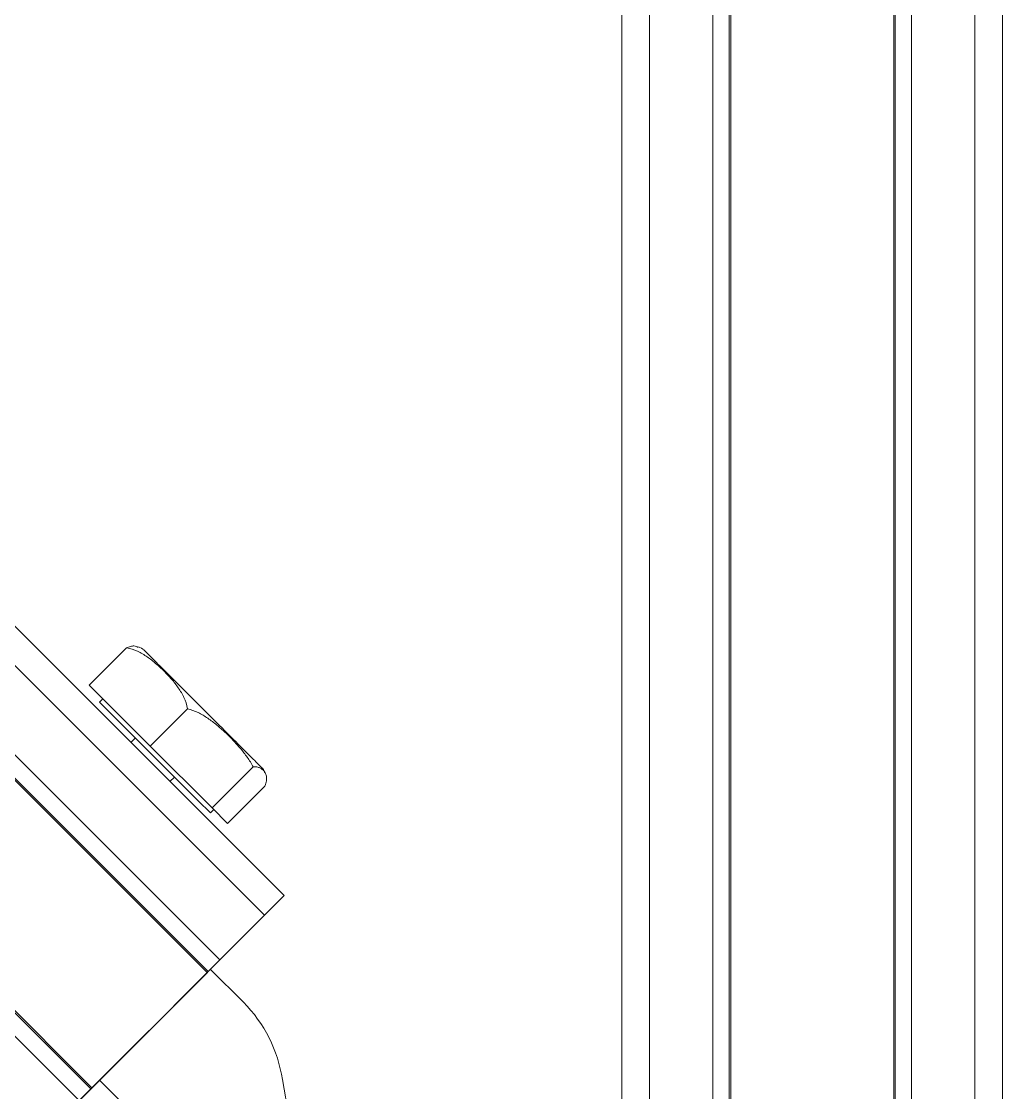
# Model space of a CAD drawing. Extents: x -976302 to -776254, y 5665 to 231437.
# Drawn here: x -803810 to -803274, y 89020 to 89605 of the extents above; entities that cross this region are included whole.
import ezdxf

# ---------------------------------------------------------------- set-up
doc = ezdxf.new("R2010")
doc.units = 0
doc.header["$LTSCALE"] = 1000
doc.header["$MEASUREMENT"] = 0
doc.layers.add('暖通', color=7, linetype='Continuous')

# ---------------------------------------------------------------- blocks, each defined once
blk = doc.blocks.new('a1-3d-02')
at = {"color": 7, "linetype": 'Continuous', "lineweight": 15}
for p, q in [((-24821.01, -16843.59), (-24816.99, -16839.57)), ((-24814.45, -16850.15), (-24821.01, -16843.59)), ((-24819.54, -16845.06), (-24819.89, -16845.41)), ((-24819.89, -16845.41), (-24809.26, -16856.04)), ((-24814.45, -16850.15), (-24810.43, -16846.13)), ((-24816.03, -16849.28), (-24816.52, -16849.77)), ((-24807.78, -16856.82), (-24814.45, -16850.15)), ((-24807.78, -16856.82), (-24803.36, -16852.4)), ((-24812.31, -16853.98), (-24811.81, -16853.49)), ((-24806.12, -16858.48), (-24802.1, -16854.46)), ((-24809.26, -16856.04), (-24807.95, -16857.35)), ((-24807.95, -16857.35), (-24807.6, -16857)), ((-24806.12, -16858.48), (-24807.78, -16856.82)), ((-24800.02, -16866.26), (-24802.13, -16868.37)), ((-24802.13, -16868.37), (-24806.94, -16873.19)), ((-24806.94, -16873.19), (-24808.2, -16874.44)), ((-24808.31, -16874.56), (-24820.72, -16886.96)), ((-24808.2, -16874.44), (-24808.31, -16874.56)), ((-24804.41, -16877.74), (-24807.95, -16874.2)), ((-24819.89, -16886.13), (-24805.79, -16900.22)), ((-24797.1, -16903.98), (-24800.21, -16886.08)), ((-24820.83, -16887.08), (-24822.09, -16888.33)), ((-24820.72, -16886.96), (-24820.83, -16887.08))]:
    blk.add_line(p, q, dxfattribs=at)
for centre, radius, start, end in [((-24817.31, -16843.18), 4.05, 56.8501, 66.671), ((-24805.71, -16854.78), 4.05, 23.0214, 34.0258), ((-24814.94, -16888.27), 14.89, 8.4716, 45)]:
    blk.add_arc(centre, radius, start, end, dxfattribs=at)
for points, knots in [([(-24816.99, -16839.57), (-24816.84, -16839.52), (-24816.53, -16839.4), (-24816.08, -16839.34), (-24815.88, -16839.45), (-24815.75, -16839.52)], [0, 0, 0, 0, 0.256936, 0.519674, 1, 1, 1, 1]), ([(-24810.43, -16846.13), (-24810.5, -16845.7), (-24810.63, -16845.31), (-24810.89, -16844.75), (-24810.98, -16844.57), (-24811.19, -16844.22), (-24811.3, -16844.06), (-24811.64, -16843.56), (-24811.88, -16843.25), (-24812.4, -16842.66), (-24812.67, -16842.37), (-24813.23, -16841.81), (-24813.52, -16841.54), (-24814.12, -16841.02), (-24814.43, -16840.77), (-24815.09, -16840.32), (-24815.43, -16840.11), (-24816.17, -16839.78), (-24816.56, -16839.64), (-24816.99, -16839.57)], [0, 0, 0, 0, 0.125, 0.125, 0.1875, 0.1875, 0.25, 0.25, 0.375, 0.375, 0.5, 0.5, 0.625, 0.625, 0.75, 0.75, 0.875, 0.875, 1, 1, 1, 1]), ([(-24815.11, -16839.8), (-24815.08, -16839.84), (-24815, -16839.91), (-24814.03, -16840.89), (-24812.47, -16842.44), (-24810.48, -16844.44), (-24808.29, -16846.62), (-24806.15, -16848.76), (-24804.29, -16850.62), (-24802.97, -16851.94), (-24802.3, -16852.62), (-24802.36, -16852.56), (-24802.38, -16852.54)], [0, 0, 0, 0, 0.09124, 0.198649, 0.306058, 0.413467, 0.520876, 0.628285, 0.735694, 0.843102, 0.950511, 1, 1, 1, 1]), ([(-24803.36, -16852.4), (-24803.54, -16852.03), (-24803.76, -16851.69), (-24804.22, -16851.03), (-24804.46, -16850.72), (-24804.98, -16850.11), (-24805.25, -16849.82), (-24805.8, -16849.24), (-24806.09, -16848.95), (-24806.67, -16848.4), (-24806.97, -16848.14), (-24807.58, -16847.63), (-24807.9, -16847.38), (-24808.57, -16846.93), (-24808.91, -16846.72), (-24809.65, -16846.37), (-24810.03, -16846.23), (-24810.43, -16846.13)], [0, 0, 0, 0, 0.125, 0.125, 0.25, 0.25, 0.375, 0.375, 0.5, 0.5, 0.625, 0.625, 0.75, 0.75, 0.875, 0.875, 1, 1, 1, 1]), ([(-24802.1, -16854.46), (-24802.01, -16854.24), (-24801.95, -16854.06), (-24801.9, -16853.73), (-24801.9, -16853.59), (-24801.93, -16853.35), (-24801.97, -16853.24), (-24802.05, -16853.05), (-24802.11, -16852.97), (-24802.23, -16852.81), (-24802.3, -16852.74), (-24802.45, -16852.61), (-24802.54, -16852.55), (-24802.73, -16852.46), (-24802.83, -16852.42), (-24803.07, -16852.38), (-24803.2, -16852.38), (-24803.36, -16852.4)], [0, 0, 0, 0, 0.125, 0.125, 0.25, 0.25, 0.375, 0.375, 0.5, 0.5, 0.625, 0.625, 0.75, 0.75, 0.875, 0.875, 1, 1, 1, 1])]:
    blk.add_open_spline(points, degree=3, knots=knots, dxfattribs=at)
blk = doc.blocks.new('*U21')
at = {"color": 7, "linetype": 'Continuous', "lineweight": 15}
for p, q in [((-14566.88, -24009.41), (-14294.52, -24281.77)), ((-14575.18, -24017.7), (-14302.81, -24290.06)), ((-14575.06, -24017.59), (-14302.7, -24289.95)), ((-14587.58, -24030.1), (-14315.22, -24302.47)), ((-14587.7, -24030.22), (-14315.33, -24302.58))]:
    blk.add_line(p, q, dxfattribs=at)
at = {"color": 253, "linetype": 'Continuous', "lineweight": 15, "true_color": 0x9e9e9e}
for p, q in [((-14568.99, -24011.51), (-14296.63, -24283.88)), ((-14573.81, -24016.33), (-14301.44, -24288.69)), ((-14588.95, -24031.48), (-14316.59, -24303.84))]:
    blk.add_line(p, q, dxfattribs=at)
blk.add_line((-14294.52, -24281.77), (-14323.51, -24310.76))
blk.add_blockref('a1-3d-02', (10505.5, -7415.51))
blk = doc.blocks.new('*U23')
at = {"color": 7, "linetype": 'Continuous', "lineweight": 15}
for p, q in [((-27476.22, -7951.71), (-27476.22, -8246.83)), ((-27464.66, -7951.71), (-27464.66, -8246.83)), ((-27464.5, -7951.71), (-27464.5, -8246.83)), ((-27446.95, -7951.71), (-27446.95, -8246.83)), ((-27446.79, -7951.71), (-27446.79, -8246.83)), ((-27435.22, -7951.71), (-27435.22, -8246.83))]:
    blk.add_line(p, q, dxfattribs=at)
at = {"color": 253, "linetype": 'Continuous', "lineweight": 15, "true_color": 0x9e9e9e}
for p, q in [((-27473.24, -7951.71), (-27473.24, -8246.83)), ((-27466.43, -7951.71), (-27466.43, -8246.83)), ((-27445.01, -7951.71), (-27445.01, -8246.83)), ((-27438.2, -7951.71), (-27438.2, -8246.83))]:
    blk.add_line(p, q, dxfattribs=at)

msp = doc.modelspace()

# ---------------------------------------------------------------- block references
at = {"layer": '暖通', "color": 7}
for name, p, xscale, yscale, zscale in [('*U23', (-942545.68, 130487.14), -5.068799998611212, 5.068799999542534, 5.068800000000002), ('*U23', (-942545.68, 130487.14), -5.068799998611212, 5.068799999542534, 5.068800000000002), ('*U21', (-731210.25, 212206.79), 5.068799998611212, 5.068799998611212, 5.068799998611212), ('*U21', (-731210.25, 212206.79), 5.068799998611212, 5.068799998611212, 5.068799998611212)]:
    msp.add_blockref(name, p, dxfattribs=dict(at, xscale=xscale, yscale=yscale, zscale=zscale))

doc.saveas('drawing.dxf')
